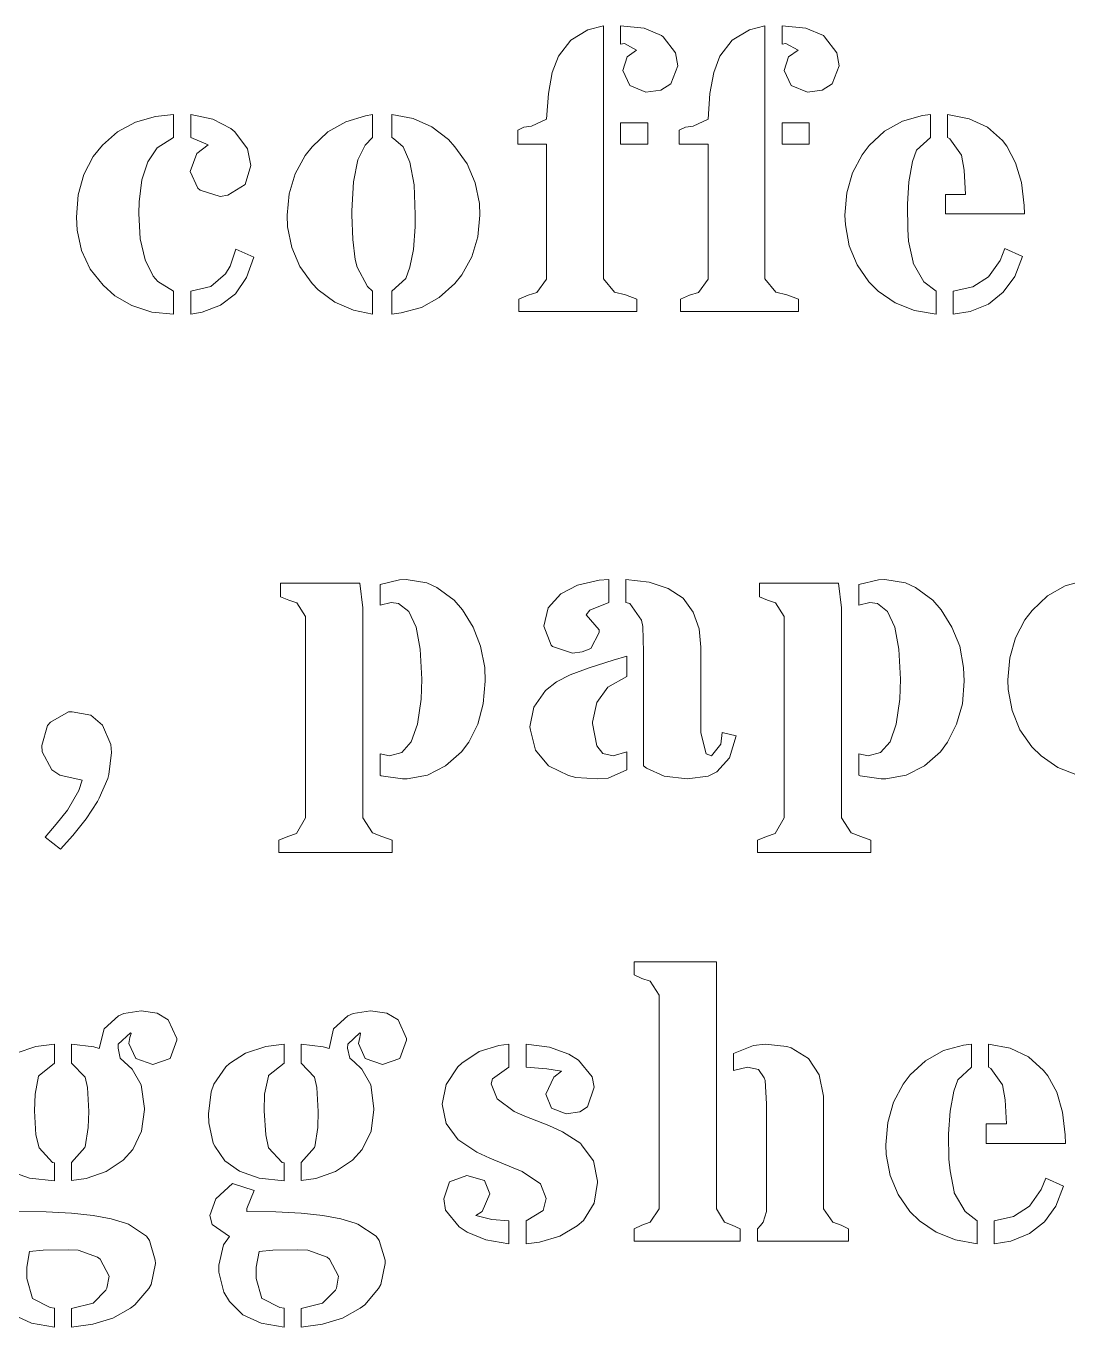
# Model space of a CAD drawing. Header units: millimetres. Extents: x 3735 to 5333, y 3252 to 4770.
# Drawn here: x 4803.9 to 4893.7, y 4039.6 to 4151.6 of the extents above; entities that cross this region are included whole.
import ezdxf

# ---------------------------------------------------------------- set-up
doc = ezdxf.new("R2010")
doc.units = ezdxf.units.MM
doc.layers.add('MASHARAB', color=6, linetype='Continuous', true_color=0xff00ff)

msp = doc.modelspace()

# ---------------------------------------------------------------- linework, layer by layer
at = {"layer": 'MASHARAB', "lineweight": 0}
for p, q in [((4852.35, 4151.32), (4850.87, 4150.42)), ((4853.68, 4151.65), (4852.35, 4151.32)), ((4853.68, 4129.87), (4853.68, 4151.65)), ((4857.21, 4151.45), (4855.16, 4151.65)), ((4855.16, 4151.65), (4855.16, 4150.09)), ((4858.7, 4150.82), (4857.21, 4151.45)), ((4858.83, 4150.72), (4858.7, 4150.82)), ((4866.27, 4151.32), (4864.78, 4150.42)), ((4867.59, 4151.65), (4866.27, 4151.32)), ((4867.59, 4129.87), (4867.59, 4151.65)), ((4871.12, 4151.45), (4869.08, 4151.65)), ((4869.08, 4151.65), (4869.08, 4150.09)), ((4872.64, 4150.82), (4871.12, 4151.45)), ((4872.74, 4150.72), (4872.64, 4150.82)), ((4850.87, 4150.42), (4849.81, 4149.04)), ((4855.16, 4150.09), (4855.49, 4150.13)), ((4855.49, 4150.13), (4856.55, 4149.56)), ((4859.89, 4149.33), (4858.83, 4150.72)), ((4864.78, 4150.42), (4863.72, 4149.04)), ((4869.08, 4150.09), (4869.41, 4150.13)), ((4869.41, 4150.13), (4870.46, 4149.56)), ((4873.8, 4149.33), (4872.74, 4150.72)), ((4849.81, 4149.04), (4849.28, 4147.65)), ((4855.72, 4149), (4855.36, 4147.81)), ((4856.55, 4149.56), (4855.72, 4149)), ((4860.09, 4148.21), (4859.89, 4149.33)), ((4863.72, 4149.04), (4863.19, 4147.65)), ((4869.64, 4149), (4869.27, 4147.81)), ((4870.46, 4149.56), (4869.64, 4149)), ((4874, 4148.21), (4873.8, 4149.33)), ((4849.28, 4147.65), (4848.95, 4145.83)), ((4855.36, 4147.81), (4855.96, 4146.52)), ((4859.49, 4146.66), (4860.09, 4148.21)), ((4863.19, 4147.65), (4862.86, 4145.83)), ((4869.27, 4147.81), (4869.87, 4146.52)), ((4873.4, 4146.66), (4874, 4148.21)), ((4855.96, 4146.52), (4857.34, 4145.96)), ((4858.63, 4146.13), (4859.49, 4146.66)), ((4869.87, 4146.52), (4871.26, 4145.96)), ((4872.54, 4146.13), (4873.4, 4146.66)), ((4848.95, 4145.83), (4848.79, 4143.62)), ((4857.34, 4145.96), (4858.63, 4146.13)), ((4862.86, 4145.83), (4862.7, 4143.62)), ((4871.26, 4145.96), (4872.54, 4146.13)), ((4816.66, 4144.01), (4815.11, 4143.85)), ((4816.66, 4142.03), (4816.66, 4144.01)), ((4820.04, 4143.62), (4818.15, 4144.01)), ((4818.15, 4144.01), (4818.15, 4142.03)), ((4833.79, 4144.01), (4833.19, 4143.91)), ((4833.79, 4142.03), (4833.79, 4144.01)), ((4837.29, 4143.68), (4835.47, 4144.01)), ((4835.47, 4144.01), (4835.47, 4142.03)), ((4881.86, 4144.01), (4881.17, 4143.95)), ((4881.86, 4142.03), (4881.86, 4144.01)), ((4885.2, 4143.65), (4883.32, 4144.01)), ((4883.32, 4144.01), (4883.32, 4142.03)), ((4813.36, 4143.35), (4811.81, 4142.53)), ((4815.11, 4143.85), (4813.36, 4143.35)), ((4821.59, 4142.82), (4820.04, 4143.62)), ((4831.5, 4143.38), (4829.95, 4142.53)), ((4833.19, 4143.91), (4831.5, 4143.38)), ((4838.9, 4142.95), (4837.29, 4143.68)), ((4840.33, 4141.86), (4838.9, 4142.95)), ((4846.84, 4142.92), (4846.31, 4142.66)), ((4847.5, 4143.02), (4846.84, 4142.92)), ((4848.79, 4143.62), (4847.5, 4143.02)), ((4855.16, 4143.29), (4855.16, 4141.47)), ((4857.51, 4143.29), (4855.16, 4143.29)), ((4857.51, 4141.47), (4857.51, 4143.29)), ((4860.75, 4142.92), (4860.22, 4142.66)), ((4861.41, 4143.02), (4860.75, 4142.92)), ((4862.7, 4143.62), (4861.41, 4143.02)), ((4869.08, 4143.29), (4869.08, 4141.47)), ((4871.42, 4143.29), (4869.08, 4143.29)), ((4871.42, 4141.47), (4871.42, 4143.29)), ((4879.45, 4143.45), (4877.9, 4142.59)), ((4881.17, 4143.95), (4879.45, 4143.45)), ((4886.79, 4142.92), (4885.2, 4143.65)), ((4888.08, 4141.77), (4886.79, 4142.92)), ((4811.81, 4142.53), (4810.52, 4141.37)), ((4815.24, 4141.14), (4816.66, 4142.03)), ((4818.15, 4142.03), (4819.64, 4141.4)), ((4821.92, 4142.53), (4821.59, 4142.82)), ((4823.01, 4141.07), (4821.92, 4142.53)), ((4829.95, 4142.53), (4828.59, 4141.24)), ((4833.15, 4141.37), (4833.79, 4142.03)), ((4835.47, 4142.03), (4835.6, 4141.96)), ((4835.6, 4141.96), (4836.43, 4141.24)), ((4840.89, 4141.24), (4840.33, 4141.86)), ((4846.31, 4142.66), (4846.31, 4141.47)), ((4860.22, 4142.66), (4860.22, 4141.47)), ((4877.9, 4142.59), (4876.58, 4141.34)), ((4880.67, 4140.94), (4881.86, 4142.03)), ((4883.32, 4142.03), (4883.52, 4141.93)), ((4883.52, 4141.93), (4884.54, 4140.51)), ((4810.52, 4141.37), (4809.72, 4140.41)), ((4814.45, 4139.95), (4815.24, 4141.14)), ((4818.65, 4140.67), (4818.09, 4139.12)), ((4819.64, 4141.4), (4818.65, 4140.67)), ((4823.31, 4139.62), (4823.01, 4141.07)), ((4828.59, 4141.24), (4828, 4140.48)), ((4832.53, 4140.11), (4833.15, 4141.37)), ((4836.43, 4141.24), (4837.02, 4139.91)), ((4841.94, 4139.78), (4840.89, 4141.24)), ((4846.31, 4141.47), (4848.79, 4141.47)), ((4848.79, 4141.47), (4848.79, 4129.84)), ((4855.16, 4141.47), (4857.51, 4141.47)), ((4860.22, 4141.47), (4862.7, 4141.47)), ((4862.7, 4141.47), (4862.7, 4129.84)), ((4869.08, 4141.47), (4871.42, 4141.47)), ((4876.58, 4141.34), (4875.98, 4140.54)), ((4880.31, 4139.98), (4880.67, 4140.94)), ((4888.44, 4141.3), (4888.08, 4141.77)), ((4889.2, 4139.85), (4888.44, 4141.3)), ((4809.72, 4140.41), (4808.93, 4138.86)), ((4813.92, 4138.39), (4814.45, 4139.95)), ((4822.81, 4138), (4823.31, 4139.62)), ((4828, 4140.48), (4827.14, 4138.92)), ((4832.16, 4138.23), (4832.53, 4140.11)), ((4837.02, 4139.91), (4837.38, 4137.96)), ((4842.64, 4138.13), (4841.94, 4139.78)), ((4875.98, 4140.54), (4875.16, 4138.99)), ((4880.01, 4138.23), (4880.31, 4139.98)), ((4884.54, 4140.51), (4884.77, 4139.22)), ((4889.7, 4138.16), (4889.2, 4139.85)), ((4808.93, 4138.86), (4808.44, 4137.11)), ((4818.09, 4139.12), (4818.75, 4137.67)), ((4827.14, 4138.92), (4826.61, 4137.2)), ((4875.16, 4138.99), (4874.66, 4137.27)), ((4884.77, 4139.22), (4884.87, 4137.14)), ((4813.69, 4136.51), (4813.92, 4138.39)), ((4818.75, 4137.67), (4818.94, 4137.5)), ((4818.94, 4137.5), (4820.66, 4136.97)), ((4821.32, 4137.07), (4822.81, 4138)), ((4832, 4135.72), (4832.16, 4138.23)), ((4837.38, 4137.96), (4837.48, 4135.39)), ((4843, 4136.35), (4842.64, 4138.13)), ((4879.88, 4136.31), (4880.01, 4138.23)), ((4889.93, 4136.18), (4889.7, 4138.16)), ((4808.44, 4137.11), (4808.3, 4135.19)), ((4813.66, 4135.49), (4813.69, 4136.51)), ((4820.66, 4136.97), (4821.32, 4137.07)), ((4826.61, 4137.2), (4826.45, 4135.35)), ((4843.04, 4135.35), (4843, 4136.35)), ((4874.66, 4137.27), (4874.49, 4135.35)), ((4879.88, 4136.21), (4879.88, 4136.31)), ((4879.91, 4134.1), (4879.88, 4136.21)), ((4883.17, 4137.14), (4883.17, 4135.45)), ((4884.87, 4137.14), (4883.17, 4137.14)), ((4889.96, 4135.45), (4889.93, 4136.18)), ((4808.3, 4135.19), (4808.34, 4134.07)), ((4813.79, 4133.31), (4813.66, 4135.49)), ((4826.45, 4135.35), (4826.48, 4134.33)), ((4832, 4135.39), (4832, 4135.72)), ((4832.1, 4133.24), (4832, 4135.39)), ((4837.48, 4135.39), (4837.48, 4134.33)), ((4842.87, 4133.47), (4843.04, 4135.35)), ((4874.49, 4135.35), (4874.53, 4134.53)), ((4883.17, 4135.45), (4889.96, 4135.45)), ((4808.34, 4134.07), (4808.73, 4132.31)), ((4826.48, 4134.33), (4826.84, 4132.55)), ((4837.48, 4134.33), (4837.32, 4132.38)), ((4874.53, 4134.53), (4874.86, 4132.71)), ((4879.98, 4133.11), (4879.91, 4134.1)), ((4814.22, 4131.49), (4813.79, 4133.31)), ((4832.3, 4131.52), (4832.1, 4133.24)), ((4842.34, 4131.75), (4842.87, 4133.47)), ((4880.38, 4131.29), (4879.98, 4133.11)), ((4808.73, 4132.31), (4809.46, 4130.69)), ((4822.02, 4132.41), (4821.52, 4130.96)), ((4823.57, 4131.72), (4822.02, 4132.41)), ((4822.94, 4129.97), (4823.57, 4131.72)), ((4826.84, 4132.55), (4827.54, 4130.93)), ((4837.32, 4132.38), (4837.02, 4130.86)), ((4841.48, 4130.2), (4842.34, 4131.75)), ((4874.86, 4132.71), (4875.55, 4131.06)), ((4888.27, 4132.48), (4887.88, 4131.45)), ((4889.79, 4131.79), (4888.27, 4132.48)), ((4889.13, 4130.07), (4889.79, 4131.79)), ((4809.46, 4130.69), (4810.58, 4129.31)), ((4814.91, 4130.1), (4814.22, 4131.49)), ((4821.52, 4130.96), (4821.13, 4130.3)), ((4827.54, 4130.93), (4828.59, 4129.47)), ((4832.46, 4130.86), (4832.3, 4131.52)), ((4833.35, 4129.21), (4832.46, 4130.86)), ((4837.02, 4130.86), (4836.66, 4129.9)), ((4875.55, 4131.06), (4876.54, 4129.6)), ((4880.38, 4131.22), (4880.38, 4131.29)), ((4881.3, 4129.6), (4880.38, 4131.22)), ((4887.88, 4131.45), (4886.85, 4130.03)), ((4815.31, 4129.64), (4814.91, 4130.1)), ((4816.66, 4128.81), (4815.31, 4129.64)), ((4821.13, 4130.3), (4819.87, 4129.21)), ((4821.98, 4128.58), (4822.94, 4129.97)), ((4828.59, 4129.47), (4829.12, 4128.91)), ((4836.66, 4129.9), (4835.47, 4128.81)), ((4839.53, 4128.25), (4840.89, 4129.47)), ((4840.89, 4129.47), (4841.48, 4130.2)), ((4848.79, 4129.84), (4847.96, 4128.68)), ((4854.63, 4128.71), (4853.68, 4129.87)), ((4862.7, 4129.84), (4861.87, 4128.68)), ((4868.55, 4128.71), (4867.59, 4129.87)), ((4876.54, 4129.6), (4877.37, 4128.81)), ((4882.36, 4128.81), (4881.3, 4129.6)), ((4886.85, 4130.03), (4885.5, 4129.17)), ((4888.14, 4128.71), (4889.13, 4130.07)), ((4810.58, 4129.31), (4811.58, 4128.41)), ((4811.58, 4128.41), (4813.06, 4127.56)), ((4816.66, 4126.83), (4816.66, 4128.81)), ((4819.87, 4129.21), (4818.15, 4128.81)), ((4818.15, 4128.81), (4818.15, 4126.83)), ((4820.7, 4127.59), (4821.98, 4128.58)), ((4829.12, 4128.91), (4830.54, 4127.85)), ((4833.79, 4128.81), (4833.35, 4129.21)), ((4833.79, 4126.83), (4833.79, 4128.81)), ((4835.47, 4128.81), (4835.47, 4126.83)), ((4847.2, 4128.45), (4846.41, 4128.12)), ((4847.96, 4128.68), (4847.2, 4128.45)), ((4855.59, 4128.48), (4854.63, 4128.71)), ((4856.58, 4128.12), (4855.59, 4128.48)), ((4861.11, 4128.45), (4860.32, 4128.12)), ((4861.87, 4128.68), (4861.11, 4128.45)), ((4869.5, 4128.48), (4868.55, 4128.71)), ((4870.5, 4128.12), (4869.5, 4128.48)), ((4877.37, 4128.81), (4878.82, 4127.79)), ((4882.36, 4126.83), (4882.36, 4128.81)), ((4885.5, 4129.17), (4883.81, 4128.81)), ((4883.81, 4128.81), (4883.81, 4126.83)), ((4886.85, 4127.69), (4888.14, 4128.71)), ((4813.06, 4127.56), (4814.78, 4126.99)), ((4819.11, 4126.99), (4820.7, 4127.59)), ((4830.54, 4127.85), (4832.16, 4127.16)), ((4836.26, 4126.93), (4838.01, 4127.39)), ((4838.01, 4127.39), (4839.53, 4128.25)), ((4846.41, 4128.12), (4846.41, 4127.06)), ((4856.58, 4127.06), (4856.58, 4128.12)), ((4860.32, 4128.12), (4860.32, 4127.06)), ((4870.5, 4127.06), (4870.5, 4128.12)), ((4878.82, 4127.79), (4880.48, 4127.13)), ((4885.27, 4127.06), (4886.85, 4127.69)), ((4814.78, 4126.99), (4816.66, 4126.83)), ((4818.15, 4126.83), (4819.11, 4126.99)), ((4832.16, 4127.16), (4833.79, 4126.83)), ((4835.47, 4126.83), (4836.26, 4126.93)), ((4846.41, 4127.06), (4856.58, 4127.06)), ((4860.32, 4127.06), (4870.5, 4127.06)), ((4880.48, 4127.13), (4882.36, 4126.83)), ((4883.81, 4126.83), (4885.27, 4127.06)), ((4836.13, 4103.93), (4834.44, 4103.53)), ((4836.69, 4103.96), (4836.13, 4103.93)), ((4838.47, 4103.66), (4836.69, 4103.96)), ((4839.33, 4103.27), (4838.47, 4103.66)), ((4853.31, 4103.89), (4851.46, 4103.47)), ((4854.14, 4103.96), (4853.31, 4103.89)), ((4854.14, 4101.98), (4854.14, 4103.96)), ((4857.64, 4103.73), (4855.63, 4103.96)), ((4855.63, 4103.96), (4855.63, 4101.98)), ((4859.26, 4103.17), (4857.64, 4103.73)), ((4877.4, 4103.93), (4875.68, 4103.53)), ((4877.93, 4103.96), (4877.4, 4103.93)), ((4879.72, 4103.66), (4877.93, 4103.96)), ((4880.58, 4103.27), (4879.72, 4103.66)), ((4895.21, 4103.89), (4893.46, 4103.4)), ((4825.88, 4103.63), (4825.88, 4102.47)), ((4832.69, 4103.63), (4825.88, 4103.63)), ((4832.96, 4101.52), (4832.69, 4103.63)), ((4834.44, 4103.53), (4834.44, 4101.75)), ((4840.82, 4102.18), (4839.33, 4103.27)), ((4850.01, 4102.71), (4848.92, 4101.52)), ((4851.46, 4103.47), (4850.01, 4102.71)), ((4860.55, 4102.34), (4859.26, 4103.17)), ((4867.13, 4103.63), (4867.13, 4102.47)), ((4873.93, 4103.63), (4867.13, 4103.63)), ((4874.2, 4101.52), (4873.93, 4103.63)), ((4875.68, 4103.53), (4875.68, 4101.75)), ((4882.06, 4102.18), (4880.58, 4103.27)), ((4891.94, 4102.54), (4890.62, 4101.28)), ((4893.46, 4103.4), (4891.94, 4102.54)), ((4825.88, 4102.47), (4826.58, 4102.18)), ((4826.58, 4102.18), (4827.27, 4101.95)), ((4827.27, 4101.95), (4828.03, 4100.76)), ((4832.96, 4083.41), (4832.96, 4101.52)), ((4834.44, 4101.75), (4835.4, 4101.98)), ((4835.4, 4101.98), (4836.03, 4101.88)), ((4836.03, 4101.88), (4836.92, 4101.19)), ((4841.55, 4101.35), (4840.82, 4102.18)), ((4848.92, 4101.52), (4848.55, 4099.93)), ((4852.52, 4101.32), (4854.14, 4101.98)), ((4855.63, 4101.98), (4855.96, 4101.88)), ((4855.96, 4101.88), (4856.98, 4100.46)), ((4861.41, 4101.15), (4860.55, 4102.34)), ((4867.13, 4102.47), (4867.82, 4102.18)), ((4867.82, 4102.18), (4868.51, 4101.95)), ((4868.51, 4101.95), (4869.27, 4100.76)), ((4874.2, 4083.41), (4874.2, 4101.52)), ((4875.68, 4101.75), (4876.64, 4101.98)), ((4876.64, 4101.98), (4877.3, 4101.88)), ((4877.3, 4101.88), (4878.16, 4101.19)), ((4882.79, 4101.35), (4882.06, 4102.18)), ((4828.03, 4100.76), (4828.03, 4083.41)), ((4836.92, 4101.19), (4837.55, 4099.86)), ((4842.47, 4099.86), (4841.55, 4101.35)), ((4852.19, 4100.92), (4852.52, 4101.32)), ((4853.31, 4099.63), (4852.19, 4100.92)), ((4856.98, 4100.46), (4857.08, 4099.9)), ((4861.94, 4099.7), (4861.41, 4101.15)), ((4869.27, 4100.76), (4869.27, 4083.41)), ((4878.16, 4101.19), (4878.79, 4099.86)), ((4883.71, 4099.86), (4882.79, 4101.35)), ((4889.99, 4100.49), (4889.2, 4098.94)), ((4890.62, 4101.28), (4889.99, 4100.49)), ((4837.55, 4099.86), (4837.91, 4097.95)), ((4843.1, 4098.21), (4842.47, 4099.86)), ((4848.55, 4099.93), (4849.18, 4098.31)), ((4852.59, 4098.01), (4853.31, 4099.4)), ((4853.31, 4099.4), (4853.31, 4099.63)), ((4857.08, 4099.9), (4857.15, 4097.72)), ((4862.07, 4098.14), (4861.94, 4099.7)), ((4878.79, 4099.86), (4879.15, 4097.95)), ((4884.38, 4098.21), (4883.71, 4099.86)), ((4843.46, 4096.39), (4843.1, 4098.21)), ((4849.18, 4098.31), (4849.31, 4098.18)), ((4849.31, 4098.18), (4851.03, 4097.62)), ((4862.07, 4090.74), (4862.07, 4098.14)), ((4884.71, 4096.39), (4884.38, 4098.21)), ((4889.2, 4098.94), (4888.7, 4097.22)), ((4837.91, 4097.95), (4838.05, 4095.37)), ((4851.03, 4097.62), (4851.86, 4097.72)), ((4851.86, 4097.72), (4852.59, 4098.01)), ((4854.53, 4097.02), (4852.45, 4096.36)), ((4855.69, 4097.35), (4854.53, 4097.02)), ((4855.69, 4095.6), (4855.69, 4097.35)), ((4857.15, 4097.72), (4857.15, 4087.9)), ((4879.15, 4097.95), (4879.29, 4095.37)), ((4888.7, 4097.22), (4888.54, 4095.3)), ((4843.5, 4095.2), (4843.46, 4096.39)), ((4852.45, 4096.36), (4850.83, 4095.73)), ((4884.77, 4095.2), (4884.71, 4096.39)), ((4838.05, 4095.37), (4837.98, 4093.65)), ((4843.33, 4093.25), (4843.5, 4095.2)), ((4849.64, 4095.14), (4848.69, 4094.38)), ((4850.83, 4095.73), (4849.64, 4095.14)), ((4854.07, 4094.67), (4855.69, 4095.6)), ((4879.29, 4095.37), (4879.22, 4093.65)), ((4884.61, 4093.25), (4884.77, 4095.2)), ((4888.54, 4095.3), (4888.57, 4094.48)), ((4837.98, 4093.65), (4837.68, 4091.5)), ((4848.69, 4094.38), (4847.69, 4092.96)), ((4853.11, 4093.35), (4854.07, 4094.67)), ((4879.22, 4093.65), (4878.92, 4091.5)), ((4888.57, 4094.48), (4888.9, 4092.66)), ((4807.61, 4092.56), (4806.06, 4091.67)), ((4807.91, 4092.56), (4807.61, 4092.56)), ((4809.53, 4092.26), (4807.91, 4092.56)), ((4842.87, 4091.5), (4843.33, 4093.25)), ((4847.69, 4092.96), (4847.36, 4091.27)), ((4852.75, 4091.67), (4853.11, 4093.35)), ((4884.11, 4091.5), (4884.61, 4093.25)), ((4888.9, 4092.66), (4889.56, 4091.01)), ((4805.79, 4091.37), (4805.3, 4089.65)), ((4806.06, 4091.67), (4805.79, 4091.37)), ((4810.52, 4091.4), (4809.53, 4092.26)), ((4811.25, 4089.75), (4810.52, 4091.4)), ((4837.68, 4091.5), (4837.12, 4089.98)), ((4842.08, 4089.95), (4842.87, 4091.5)), ((4852.75, 4091.54), (4852.75, 4091.67)), ((4853.11, 4089.62), (4852.75, 4091.54)), ((4878.92, 4091.5), (4878.39, 4089.98)), ((4883.32, 4089.95), (4884.11, 4091.5)), ((4847.36, 4091.27), (4847.4, 4090.97)), ((4847.4, 4090.97), (4847.83, 4089.26)), ((4862.53, 4088.93), (4862.07, 4090.74)), ((4863.92, 4090.78), (4863.79, 4089.78)), ((4865.11, 4090.48), (4863.92, 4090.78)), ((4864.55, 4088.59), (4865.11, 4090.48)), ((4889.56, 4091.01), (4890.59, 4089.55)), ((4805.3, 4089.65), (4805.33, 4089.12)), ((4805.33, 4089.12), (4806.16, 4087.57)), ((4811.31, 4089.06), (4811.25, 4089.75)), ((4837.12, 4089.98), (4836.33, 4089.06)), ((4840.09, 4087.9), (4841.45, 4089.12)), ((4841.45, 4089.12), (4842.08, 4089.95)), ((4847.83, 4089.26), (4848.95, 4087.9)), ((4853.64, 4088.96), (4853.11, 4089.62)), ((4855.69, 4089.12), (4854.53, 4088.76)), ((4855.69, 4087.57), (4855.69, 4089.12)), ((4863.79, 4089.78), (4862.99, 4088.76)), ((4878.39, 4089.98), (4877.57, 4089.06)), ((4881.34, 4087.9), (4882.72, 4089.12)), ((4882.72, 4089.12), (4883.32, 4089.95)), ((4890.59, 4089.55), (4891.41, 4088.76)), ((4811.08, 4087.17), (4811.31, 4089.06)), ((4835.27, 4088.76), (4834.44, 4088.93)), ((4834.44, 4088.93), (4834.44, 4087.11)), ((4836.33, 4089.06), (4835.27, 4088.76)), ((4854.53, 4088.76), (4853.64, 4088.96)), ((4862.99, 4088.76), (4862.53, 4088.93)), ((4863.46, 4087.4), (4864.55, 4088.59)), ((4876.51, 4088.76), (4875.68, 4088.93)), ((4875.68, 4088.93), (4875.68, 4087.11)), ((4877.57, 4089.06), (4876.51, 4088.76)), ((4891.41, 4088.76), (4892.83, 4087.77)), ((4806.16, 4087.57), (4806.85, 4087.11)), ((4806.85, 4087.11), (4808.77, 4086.68)), ((4810.98, 4086.81), (4811.08, 4087.17)), ((4834.44, 4087.11), (4834.54, 4087.04)), ((4834.54, 4087.04), (4836.39, 4086.78)), ((4836.79, 4086.78), (4838.54, 4087.11)), ((4838.54, 4087.11), (4840.09, 4087.9)), ((4848.95, 4087.9), (4849.02, 4087.87)), ((4849.02, 4087.87), (4850.67, 4087.07)), ((4850.67, 4087.07), (4851.3, 4086.91)), ((4851.3, 4086.91), (4853.21, 4086.78)), ((4853.21, 4086.78), (4854.11, 4086.84)), ((4854.11, 4086.84), (4855.69, 4087.57)), ((4857.15, 4087.9), (4857.41, 4087.7)), ((4857.41, 4087.7), (4858.93, 4087.01)), ((4858.93, 4087.01), (4860.91, 4086.78)), ((4860.91, 4086.78), (4862.7, 4087.01)), ((4862.7, 4087.01), (4863.46, 4087.4)), ((4875.68, 4087.11), (4875.82, 4087.04)), ((4875.82, 4087.04), (4877.63, 4086.78)), ((4878.03, 4086.78), (4879.78, 4087.11)), ((4879.78, 4087.11), (4881.34, 4087.9)), ((4892.83, 4087.77), (4894.52, 4087.11)), ((4808.5, 4085.79), (4807.51, 4084.07)), ((4808.77, 4086.68), (4808.5, 4085.79)), ((4810.25, 4085.12), (4810.98, 4086.81)), ((4836.39, 4086.78), (4836.79, 4086.78)), ((4877.63, 4086.78), (4878.03, 4086.78)), ((4809.13, 4083.34), (4810.09, 4084.83)), ((4810.09, 4084.83), (4810.25, 4085.12)), ((4807.51, 4084.07), (4806.55, 4082.88)), ((4806.55, 4082.88), (4805.59, 4081.75)), ((4807.97, 4081.89), (4809.13, 4083.34)), ((4828.03, 4083.41), (4827.24, 4082.08)), ((4833.78, 4082.12), (4832.96, 4083.41)), ((4869.27, 4083.41), (4868.48, 4082.08)), ((4875.02, 4082.12), (4874.2, 4083.41)), ((4805.59, 4081.75), (4806.92, 4080.73)), ((4806.92, 4080.73), (4807.97, 4081.89)), ((4826.51, 4081.82), (4825.72, 4081.49)), ((4825.72, 4081.49), (4825.72, 4080.43)), ((4827.24, 4082.08), (4826.51, 4081.82)), ((4834.61, 4081.82), (4833.78, 4082.12)), ((4835.5, 4081.49), (4834.61, 4081.82)), ((4835.5, 4080.43), (4835.5, 4081.49)), ((4867.75, 4081.82), (4866.96, 4081.49)), ((4866.96, 4081.49), (4866.96, 4080.43)), ((4868.48, 4082.08), (4867.75, 4081.82)), ((4875.85, 4081.82), (4875.02, 4082.12)), ((4876.74, 4081.49), (4875.85, 4081.82)), ((4876.74, 4080.43), (4876.74, 4081.49)), ((4825.72, 4080.43), (4835.5, 4080.43)), ((4866.96, 4080.43), (4876.74, 4080.43)), ((4856.35, 4071.01), (4856.35, 4069.89)), ((4863.42, 4071.01), (4856.35, 4071.01)), ((4863.42, 4049.73), (4863.42, 4071.01)), ((4856.35, 4069.89), (4857.01, 4069.59)), ((4857.01, 4069.59), (4857.71, 4069.36)), ((4857.71, 4069.36), (4858.5, 4068.14)), ((4858.5, 4068.14), (4858.5, 4049.73)), ((4813.86, 4066.78), (4812.37, 4066.55)), ((4815.24, 4066.59), (4813.86, 4066.78)), ((4833.62, 4066.78), (4832.13, 4066.55)), ((4835.04, 4066.59), (4833.62, 4066.78)), ((4811.91, 4066.35), (4810.68, 4065.23)), ((4812.37, 4066.55), (4811.91, 4066.35)), ((4816.2, 4066.02), (4815.24, 4066.59)), ((4816.93, 4064.41), (4816.2, 4066.02)), ((4831.67, 4066.35), (4830.44, 4065.23)), ((4832.13, 4066.55), (4831.67, 4066.35)), ((4836, 4066.02), (4835.04, 4066.59)), ((4836.72, 4064.41), (4836, 4066.02)), ((4810.68, 4065.23), (4810.25, 4063.55)), ((4811.87, 4063.91), (4812.93, 4064.9)), ((4812.9, 4064.5), (4812.8, 4063.98)), ((4813, 4064.83), (4812.9, 4064.5)), ((4812.93, 4064.9), (4813, 4064.83)), ((4830.44, 4065.23), (4830.05, 4063.55)), ((4831.67, 4063.91), (4832.69, 4064.9)), ((4832.69, 4064.5), (4832.59, 4063.98)), ((4832.69, 4064.9), (4832.76, 4064.83)), ((4832.76, 4064.83), (4832.69, 4064.5)), ((4804.8, 4063.71), (4803.08, 4063.15)), ((4806.39, 4063.91), (4804.8, 4063.71)), ((4806.39, 4062.29), (4806.39, 4063.91)), ((4809.79, 4063.68), (4807.87, 4063.91)), ((4807.87, 4063.91), (4807.87, 4062.29)), ((4810.25, 4063.55), (4809.79, 4063.68)), ((4811.87, 4063.58), (4811.87, 4063.91)), ((4812.04, 4062.72), (4811.87, 4063.58)), ((4812.8, 4063.98), (4813.39, 4062.69)), ((4816.37, 4062.69), (4816.93, 4064.27)), ((4816.93, 4064.27), (4816.93, 4064.41)), ((4824.6, 4063.71), (4822.84, 4063.15)), ((4826.18, 4063.91), (4824.6, 4063.71)), ((4826.18, 4062.29), (4826.18, 4063.91)), ((4829.55, 4063.68), (4827.64, 4063.91)), ((4827.64, 4063.91), (4827.64, 4062.29)), ((4830.05, 4063.55), (4829.55, 4063.68)), ((4831.63, 4063.58), (4831.67, 4063.91)), ((4831.83, 4062.72), (4831.63, 4063.58)), ((4832.59, 4063.98), (4833.15, 4062.69)), ((4836.16, 4062.69), (4836.72, 4064.27)), ((4836.72, 4064.27), (4836.72, 4064.41)), ((4844.69, 4063.81), (4842.97, 4063.28)), ((4845.55, 4063.91), (4844.69, 4063.81)), ((4845.55, 4061.93), (4845.55, 4063.91)), ((4849.05, 4063.65), (4847.03, 4063.91)), ((4847.03, 4063.91), (4847.03, 4061.93)), ((4850.7, 4063.05), (4849.05, 4063.65)), ((4866.63, 4063.81), (4864.88, 4063.12)), ((4867.62, 4063.91), (4866.63, 4063.81)), ((4869.5, 4063.71), (4867.62, 4063.91)), ((4869.87, 4063.61), (4869.5, 4063.71)), ((4871.36, 4062.69), (4869.87, 4063.61)), ((4882.99, 4063.38), (4881.43, 4062.49)), ((4884.71, 4063.84), (4882.99, 4063.38)), ((4885.4, 4063.91), (4884.71, 4063.84)), ((4885.4, 4061.93), (4885.4, 4063.91)), ((4888.74, 4063.58), (4886.85, 4063.91)), ((4886.85, 4063.91), (4886.85, 4061.93)), ((4890.32, 4062.82), (4888.74, 4063.58)), ((4805.07, 4061.23), (4806.39, 4062.29)), ((4807.87, 4062.29), (4809.03, 4061.07)), ((4812.4, 4062.39), (4812.04, 4062.72)), ((4813.1, 4061.76), (4812.4, 4062.39)), ((4813.39, 4062.69), (4814.88, 4062.16)), ((4814.88, 4062.16), (4816.37, 4062.69)), ((4821.46, 4062.26), (4821.16, 4061.96)), ((4822.84, 4063.15), (4821.46, 4062.26)), ((4824.83, 4061.23), (4826.18, 4062.29)), ((4827.64, 4062.29), (4828.79, 4061.07)), ((4832.2, 4062.39), (4831.83, 4062.72)), ((4832.86, 4061.76), (4832.2, 4062.39)), ((4833.15, 4062.69), (4834.64, 4062.16)), ((4834.64, 4062.16), (4836.16, 4062.69)), ((4841.48, 4062.29), (4841.15, 4061.96)), ((4842.97, 4063.28), (4841.48, 4062.29)), ((4851.53, 4062.55), (4850.7, 4063.05)), ((4852.72, 4061.1), (4851.53, 4062.55)), ((4864.88, 4063.12), (4864.88, 4061.66)), ((4872.28, 4061.27), (4871.36, 4062.69)), ((4881.43, 4062.49), (4880.11, 4061.27)), ((4891.61, 4061.66), (4890.32, 4062.82)), ((4804.74, 4059.61), (4805.03, 4061.17)), ((4805.03, 4061.17), (4805.07, 4061.23)), ((4809.03, 4061.07), (4809.23, 4060.18)), ((4813.86, 4060.41), (4813.1, 4061.76)), ((4821.16, 4061.96), (4820.13, 4060.47)), ((4824.5, 4059.61), (4824.83, 4061.17)), ((4824.83, 4061.17), (4824.83, 4061.23)), ((4828.79, 4061.07), (4828.99, 4060.18)), ((4833.65, 4060.41), (4832.86, 4061.76)), ((4841.15, 4061.96), (4840.13, 4060.44)), ((4844.13, 4060.94), (4845.55, 4061.93)), ((4847.03, 4061.93), (4848.82, 4061.79)), ((4849.41, 4061.07), (4848.72, 4059.61)), ((4848.82, 4061.79), (4850.07, 4061.6)), ((4850.07, 4061.6), (4849.41, 4061.07)), ((4852.88, 4060.21), (4852.72, 4061.1)), ((4864.88, 4061.66), (4866.1, 4061.93)), ((4866.1, 4061.93), (4867.06, 4061.73)), ((4867.06, 4061.73), (4867.55, 4061.03)), ((4872.64, 4059.45), (4872.28, 4061.27)), ((4880.11, 4061.27), (4879.52, 4060.47)), ((4884.21, 4060.84), (4885.4, 4061.93)), ((4886.85, 4061.93), (4887.05, 4061.83)), ((4887.05, 4061.83), (4888.08, 4060.41)), ((4891.98, 4061.2), (4891.61, 4061.66)), ((4892.74, 4059.78), (4891.98, 4061.2)), ((4809.23, 4060.18), (4809.36, 4058.13)), ((4814.15, 4058.39), (4813.86, 4060.41)), ((4820.13, 4060.47), (4819.9, 4059.81)), ((4828.99, 4060.18), (4829.12, 4058.13)), ((4833.91, 4058.39), (4833.65, 4060.41)), ((4840.13, 4060.44), (4839.8, 4058.75)), ((4844.03, 4060.51), (4844.13, 4060.94)), ((4844.52, 4059.22), (4844.03, 4060.51)), ((4852.32, 4058.52), (4852.88, 4060.21)), ((4867.55, 4061.03), (4867.62, 4060.8)), ((4867.62, 4060.8), (4867.75, 4058.79)), ((4879.52, 4060.47), (4878.69, 4058.92)), ((4883.88, 4059.88), (4884.21, 4060.84)), ((4888.08, 4060.41), (4888.31, 4059.12)), ((4804.67, 4058.19), (4804.74, 4059.61)), ((4819.9, 4059.81), (4819.67, 4057.93)), ((4824.46, 4058.19), (4824.5, 4059.61)), ((4846.01, 4058.13), (4844.52, 4059.22)), ((4848.72, 4059.61), (4849.21, 4058.42)), ((4872.64, 4059.02), (4872.64, 4059.45)), ((4872.64, 4049.73), (4872.64, 4059.02)), ((4878.69, 4058.92), (4878.2, 4057.17)), ((4883.55, 4058.16), (4883.88, 4059.88)), ((4888.31, 4059.12), (4888.41, 4057.07)), ((4893.23, 4058.06), (4892.74, 4059.78)), ((4804.8, 4056.11), (4804.67, 4058.19)), ((4809.36, 4058.13), (4809.3, 4056.74)), ((4813.89, 4056.44), (4814.15, 4058.29)), ((4814.15, 4058.29), (4814.15, 4058.39)), ((4819.67, 4057.93), (4819.7, 4057.14)), ((4824.6, 4056.11), (4824.46, 4058.19)), ((4829.12, 4058.13), (4829.09, 4056.74)), ((4833.68, 4056.44), (4833.91, 4058.29)), ((4833.91, 4058.29), (4833.91, 4058.39)), ((4839.8, 4058.75), (4840.13, 4057.1)), ((4846.93, 4057.73), (4846.01, 4058.13)), ((4848.98, 4056.9), (4846.93, 4057.73)), ((4849.21, 4058.42), (4850.47, 4057.93)), ((4850.47, 4057.93), (4851.66, 4058.09)), ((4851.66, 4058.09), (4852.32, 4058.52)), ((4867.75, 4058.79), (4867.75, 4049.5)), ((4883.42, 4056.21), (4883.55, 4058.16)), ((4893.46, 4056.11), (4893.23, 4058.06)), ((4809.3, 4056.74), (4809.03, 4055.09)), ((4819.7, 4057.14), (4820.07, 4055.38)), ((4829.09, 4056.74), (4828.83, 4055.09)), ((4840.13, 4057.1), (4841.18, 4055.68)), ((4850.17, 4056.37), (4848.98, 4056.9)), ((4878.2, 4057.17), (4878.03, 4055.25)), ((4886.66, 4057.07), (4886.66, 4055.35)), ((4888.41, 4057.07), (4886.66, 4057.07)), ((4805.07, 4054.99), (4804.8, 4056.11)), ((4813.13, 4054.85), (4813.89, 4056.44)), ((4824.83, 4054.99), (4824.6, 4056.11)), ((4832.89, 4054.85), (4833.68, 4056.44)), ((4841.18, 4055.68), (4841.22, 4055.65)), ((4841.22, 4055.65), (4842.77, 4054.62)), ((4851.73, 4055.35), (4850.17, 4056.37)), ((4883.42, 4056.14), (4883.42, 4056.21)), ((4883.45, 4054), (4883.42, 4056.14)), ((4893.5, 4055.35), (4893.46, 4056.11)), ((4806.22, 4053.73), (4805.07, 4054.99)), ((4809, 4055.02), (4807.87, 4053.73)), ((4809.03, 4055.09), (4809, 4055.02)), ((4812.3, 4053.93), (4813.13, 4054.85)), ((4820.07, 4055.38), (4820.2, 4055.12)), ((4820.2, 4055.12), (4821.06, 4053.86)), ((4826.02, 4053.73), (4824.83, 4054.99)), ((4828.79, 4055.02), (4827.64, 4053.73)), ((4828.83, 4055.09), (4828.79, 4055.02)), ((4832.06, 4053.93), (4832.89, 4054.85)), ((4842.77, 4054.62), (4843.89, 4054.09)), ((4851.76, 4055.28), (4851.73, 4055.35)), ((4852.82, 4053.86), (4851.76, 4055.28)), ((4878.03, 4055.25), (4878.06, 4054.43)), ((4878.06, 4054.43), (4878.39, 4052.61)), ((4886.66, 4055.35), (4893.5, 4055.35)), ((4806.39, 4053.7), (4806.22, 4053.73)), ((4806.39, 4052.15), (4806.39, 4053.7)), ((4807.87, 4053.73), (4807.87, 4052.18)), ((4810.85, 4052.94), (4812.3, 4053.93)), ((4821.06, 4053.86), (4822.32, 4052.97)), ((4826.18, 4053.7), (4826.02, 4053.73)), ((4826.18, 4052.15), (4826.18, 4053.7)), ((4827.64, 4053.73), (4827.64, 4052.18)), ((4830.61, 4052.94), (4832.06, 4053.93)), ((4843.89, 4054.09), (4845.91, 4053.27)), ((4845.91, 4053.27), (4846.7, 4052.94)), ((4853.18, 4052.11), (4852.82, 4053.86)), ((4883.55, 4053), (4883.45, 4054)), ((4802.55, 4052.97), (4804.24, 4052.38)), ((4804.24, 4052.38), (4806.39, 4052.15)), ((4807.87, 4052.18), (4809.13, 4052.34)), ((4809.13, 4052.34), (4810.85, 4052.94)), ((4822.32, 4052.97), (4824.03, 4052.38)), ((4824.03, 4052.38), (4826.18, 4052.15)), ((4827.64, 4052.18), (4828.92, 4052.34)), ((4828.92, 4052.34), (4830.61, 4052.94)), ((4841.91, 4052.61), (4840.42, 4052.05)), ((4843.43, 4052.18), (4841.91, 4052.61)), ((4843.89, 4051.02), (4843.43, 4052.18)), ((4846.7, 4052.94), (4848.26, 4051.88)), ((4853.18, 4052.01), (4853.18, 4052.11)), ((4878.39, 4052.61), (4879.09, 4050.96)), ((4883.91, 4051.19), (4883.55, 4053)), ((4891.81, 4052.38), (4891.41, 4051.39)), ((4893.33, 4051.68), (4891.81, 4052.38)), ((4821.72, 4051.91), (4820.3, 4050.59)), ((4823.6, 4051.32), (4821.72, 4051.91)), ((4822.98, 4049.77), (4823.6, 4051.32)), ((4840.42, 4052.05), (4839.93, 4050.59)), ((4843.23, 4049.5), (4843.89, 4051.02)), ((4848.26, 4051.88), (4848.75, 4050.63)), ((4852.88, 4050.23), (4853.18, 4052.01)), ((4883.91, 4051.12), (4883.91, 4051.19)), ((4884.84, 4049.5), (4883.91, 4051.12)), ((4891.41, 4051.39), (4890.39, 4049.96)), ((4892.67, 4049.96), (4893.33, 4051.68)), ((4820.3, 4050.59), (4819.77, 4049.17)), ((4839.93, 4050.59), (4840.09, 4049.63)), ((4848.75, 4050.63), (4848.49, 4049.6)), ((4851.96, 4048.74), (4852.88, 4050.23)), ((4879.09, 4050.96), (4880.08, 4049.5)), ((4890.39, 4049.96), (4889.03, 4049.07)), ((4891.68, 4048.61), (4892.67, 4049.96)), ((4805.69, 4049.47), (4803.18, 4049.5)), ((4807.87, 4049.37), (4805.69, 4049.47)), ((4809.72, 4049.17), (4807.87, 4049.37)), ((4811.28, 4048.87), (4809.72, 4049.17)), ((4812.5, 4048.51), (4811.28, 4048.87)), ((4819.77, 4049.17), (4819.97, 4048.38)), ((4822.98, 4049.5), (4822.98, 4049.77)), ((4825.45, 4049.47), (4822.98, 4049.5)), ((4827.64, 4049.37), (4825.45, 4049.47)), ((4829.52, 4049.17), (4827.64, 4049.37)), ((4831.07, 4048.87), (4829.52, 4049.17)), ((4832.3, 4048.51), (4831.07, 4048.87)), ((4840.09, 4049.63), (4841.25, 4048.18)), ((4842.7, 4049.17), (4843.23, 4049.5)), ((4844.06, 4048.81), (4842.7, 4049.17)), ((4845.55, 4048.71), (4844.06, 4048.81)), ((4848.49, 4049.6), (4847.03, 4048.71)), ((4851.43, 4048.28), (4851.96, 4048.74)), ((4858.5, 4049.73), (4857.71, 4048.58)), ((4864.12, 4048.58), (4863.42, 4049.73)), ((4867.75, 4049.5), (4867.46, 4048.58)), ((4873.44, 4048.58), (4872.64, 4049.73)), ((4880.08, 4049.5), (4880.91, 4048.71)), ((4885.9, 4048.71), (4884.84, 4049.5)), ((4889.03, 4049.07), (4887.35, 4048.71)), ((4812.77, 4048.41), (4812.5, 4048.51)), ((4814.32, 4047.39), (4812.77, 4048.41)), ((4819.97, 4048.38), (4821.46, 4047.35)), ((4832.53, 4048.41), (4832.3, 4048.51)), ((4834.11, 4047.39), (4832.53, 4048.41)), ((4841.25, 4048.18), (4841.94, 4047.72)), ((4841.94, 4047.72), (4843.56, 4047.06)), ((4845.55, 4046.73), (4845.55, 4048.71)), ((4847.03, 4048.71), (4847.03, 4046.73)), ((4849.94, 4047.39), (4851.43, 4048.28)), ((4857.01, 4048.34), (4856.35, 4048.01)), ((4856.35, 4048.01), (4856.35, 4046.96)), ((4857.71, 4048.58), (4857.01, 4048.34)), ((4864.78, 4048.34), (4864.12, 4048.58)), ((4865.47, 4048.01), (4864.78, 4048.34)), ((4865.47, 4046.96), (4865.47, 4048.01)), ((4867.22, 4048.31), (4866.96, 4048.01)), ((4866.96, 4048.01), (4866.96, 4046.96)), ((4867.46, 4048.58), (4867.22, 4048.31)), ((4874.16, 4048.34), (4873.44, 4048.58)), ((4874.79, 4048.01), (4874.16, 4048.34)), ((4874.79, 4046.96), (4874.79, 4048.01)), ((4880.91, 4048.71), (4882.36, 4047.72)), ((4882.36, 4047.72), (4884.01, 4047.06)), ((4885.9, 4046.73), (4885.9, 4048.71)), ((4887.35, 4048.71), (4887.35, 4046.73)), ((4888.8, 4046.96), (4890.39, 4047.62)), ((4890.39, 4047.62), (4891.68, 4048.61)), ((4814.58, 4047.02), (4814.32, 4047.39)), ((4815.08, 4045.3), (4814.58, 4047.02)), ((4820.96, 4046.63), (4820.56, 4044.88)), ((4821.46, 4047.35), (4820.96, 4046.63)), ((4834.38, 4047.02), (4834.11, 4047.39)), ((4834.87, 4045.3), (4834.38, 4047.02)), ((4843.56, 4047.06), (4845.55, 4046.73)), ((4847.03, 4046.73), (4848.19, 4046.86)), ((4848.19, 4046.86), (4849.94, 4047.39)), ((4856.35, 4046.96), (4865.47, 4046.96)), ((4866.96, 4046.96), (4874.79, 4046.96)), ((4884.01, 4047.06), (4885.9, 4046.73)), ((4887.35, 4046.73), (4888.8, 4046.96)), ((4804.01, 4044.71), (4804.24, 4046.06)), ((4804.24, 4046.06), (4805.43, 4046.16)), ((4805.43, 4046.16), (4807.61, 4046.2)), ((4807.61, 4046.2), (4808.44, 4046.16)), ((4808.44, 4046.16), (4810.09, 4045.57)), ((4810.09, 4045.57), (4810.32, 4045.4)), ((4810.32, 4045.4), (4811.11, 4043.92)), ((4823.77, 4044.71), (4824.03, 4046.06)), ((4824.03, 4046.06), (4825.22, 4046.16)), ((4825.22, 4046.16), (4827.37, 4046.2)), ((4827.37, 4046.2), (4828.23, 4046.16)), ((4828.23, 4046.16), (4829.88, 4045.57)), ((4829.88, 4045.57), (4830.08, 4045.4)), ((4830.08, 4045.4), (4830.87, 4043.92)), ((4804.01, 4043.72), (4804.01, 4044.71)), ((4814.71, 4043.22), (4815.11, 4045.01)), ((4815.11, 4045.01), (4815.08, 4045.3)), ((4820.56, 4044.88), (4820.56, 4044.28)), ((4820.56, 4044.28), (4820.99, 4042.56)), ((4823.77, 4043.72), (4823.77, 4044.71)), ((4834.51, 4043.22), (4834.87, 4045.01)), ((4834.87, 4045.01), (4834.87, 4045.3)), ((4804.5, 4042), (4804.01, 4043.72)), ((4811.11, 4043.92), (4810.91, 4042.89)), ((4814.52, 4042.86), (4814.71, 4043.22)), ((4824.27, 4042), (4823.77, 4043.72)), ((4830.87, 4043.92), (4830.68, 4042.89)), ((4834.31, 4042.86), (4834.51, 4043.22)), ((4810.82, 4042.73), (4809.72, 4041.6)), ((4810.91, 4042.89), (4810.82, 4042.73)), ((4813.33, 4041.47), (4814.52, 4042.86)), ((4820.99, 4042.56), (4821.46, 4041.74)), ((4830.61, 4042.73), (4829.49, 4041.6)), ((4830.68, 4042.89), (4830.61, 4042.73)), ((4833.12, 4041.47), (4834.31, 4042.86)), ((4806.02, 4041.24), (4804.5, 4042)), ((4806.39, 4041.17), (4806.02, 4041.24)), ((4806.39, 4039.55), (4806.39, 4041.17)), ((4809.72, 4041.6), (4807.87, 4041.14)), ((4807.87, 4041.14), (4807.87, 4039.55)), ((4811.41, 4040.31), (4812.93, 4041.17)), ((4812.93, 4041.17), (4813.33, 4041.47)), ((4821.46, 4041.74), (4822.61, 4040.61)), ((4824.3, 4042), (4824.27, 4042)), ((4825.82, 4041.24), (4824.3, 4042)), ((4826.18, 4041.17), (4825.82, 4041.24)), ((4826.18, 4039.55), (4826.18, 4041.17)), ((4829.49, 4041.6), (4827.64, 4041.14)), ((4827.64, 4041.14), (4827.64, 4039.55)), ((4831.2, 4040.31), (4832.72, 4041.17)), ((4832.72, 4041.17), (4833.12, 4041.47)), ((4802.85, 4040.61), (4804.4, 4039.89)), ((4804.4, 4039.89), (4806.39, 4039.55)), ((4807.87, 4039.55), (4809.69, 4039.79)), ((4809.69, 4039.79), (4811.41, 4040.31)), ((4822.61, 4040.61), (4824.2, 4039.89)), ((4824.2, 4039.89), (4826.18, 4039.55)), ((4827.64, 4039.55), (4829.49, 4039.79)), ((4829.49, 4039.79), (4831.2, 4040.31))]:
    msp.add_line(p, q, dxfattribs=at)

doc.saveas('drawing.dxf')
